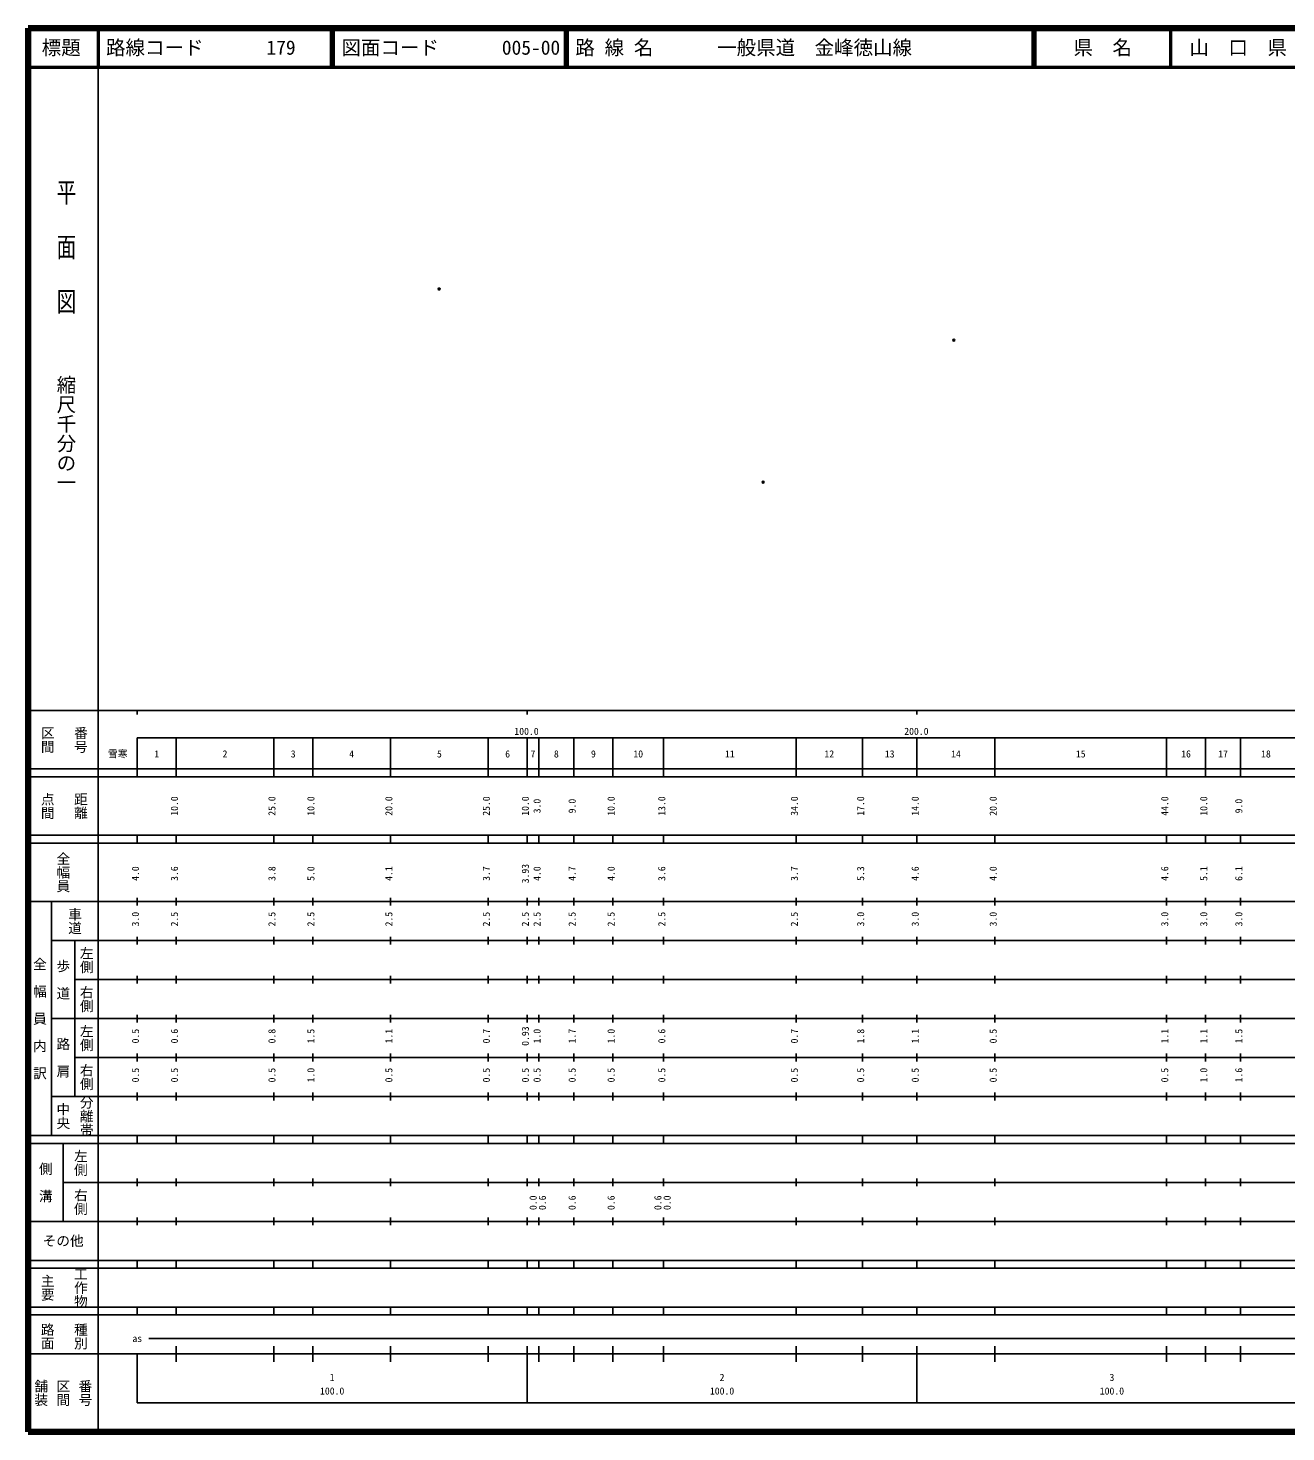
# Model space of a CAD drawing. Units: millimetres on the paper. Extents: x 40 to 680, y 20 to 380.
# Drawn here: x 40 to 362.6, y 20 to 380 of the extents above; entities that cross this region are included whole.
import ezdxf
from ezdxf.enums import TextEntityAlignment as Align

# ---------------------------------------------------------------- set-up
doc = ezdxf.new("R2010")
doc.units = ezdxf.units.MM
doc.header["$PDMODE"] = 32
doc.header["$PDSIZE"] = 0.5
doc.layers.add('M-OTRS', color=6, linetype='Continuous')
doc.layers.add('M-TTL-TXT', color=7, linetype='Continuous')
for name, color, linetype, lineweight in [('M-TTL', 2, 'Continuous', 140), ('M-TTL-BAND', 7, 'Continuous', 25), ('M-TTL-LINE', 7, 'Continuous', 50)]:
    doc.layers.add(name, color=color, linetype=linetype, lineweight=lineweight)
doc.styles.add('@ＭＳ ゴシック', font='')
doc.styles.add('ＭＳ ゴシック', font='')
doc.styles.get('@ＭＳ ゴシック').set_extended_font_data('@MS Gothic')
doc.styles.get('ＭＳ ゴシック').set_extended_font_data('MS Gothic')

msp = doc.modelspace()

# ---------------------------------------------------------------- linework, layer by layer
at = {"layer": 'M-OTRS'}
for p in [(145.416, 313.088), (277.421, 299.966), (228.513, 263.538)]:
    msp.add_point(p, dxfattribs=at)
at = {"layer": 'M-TTL'}
for p, q in [((40, 380), (40, 20)), ((680, 380), (40, 380)), ((40, 20), (680, 20))]:
    msp.add_line(p, q, dxfattribs=at)
at = {"layer": 'M-TTL-BAND'}
for p, q in [((58, 370), (58, 20)), ((40, 205), (579, 205)), ((68, 205), (68, 204)), ((168, 205), (168, 204)), ((268, 205), (268, 204)), ((68, 198), (579, 198)), ((68, 198), (68, 188)), ((78, 188), (78, 198)), ((103, 188), (103, 198)), ((113, 188), (113, 198)), ((133, 188), (133, 198)), ((158, 188), (158, 198)), ((168, 188), (168, 198)), ((171, 188), (171, 198)), ((180, 188), (180, 198)), ((190, 188), (190, 198)), ((203, 188), (203, 198)), ((237, 188), (237, 198)), ((254, 188), (254, 198)), ((268, 188), (268, 198)), ((288, 188), (288, 198)), ((332, 188), (332, 198)), ((342, 188), (342, 198)), ((351, 188), (351, 198)), ((40, 190), (579, 190)), ((40, 188), (579, 188)), ((40, 173), (579, 173)), ((68, 171), (68, 173)), ((78, 171), (78, 173)), ((103, 171), (103, 173)), ((113, 171), (113, 173)), ((133, 171), (133, 173)), ((158, 171), (158, 173)), ((168, 171), (168, 173)), ((171, 171), (171, 173)), ((180, 171), (180, 173)), ((190, 171), (190, 173)), ((203, 171), (203, 173)), ((237, 171), (237, 173)), ((254, 171), (254, 173)), ((268, 171), (268, 173)), ((288, 171), (288, 173)), ((332, 171), (332, 173)), ((342, 171), (342, 173)), ((351, 171), (351, 173)), ((40, 171), (579, 171)), ((40, 156), (579, 156)), ((46, 96), (46, 156)), ((68, 155), (68, 157)), ((78, 155), (78, 157)), ((103, 155), (103, 157)), ((113, 155), (113, 157)), ((133, 155), (133, 157)), ((158, 155), (158, 157)), ((168, 155), (168, 157)), ((171, 155), (171, 157)), ((180, 155), (180, 157)), ((190, 155), (190, 157)), ((203, 155), (203, 157)), ((237, 155), (237, 157)), ((254, 155), (254, 157)), ((268, 155), (268, 157)), ((288, 155), (288, 157)), ((332, 155), (332, 157)), ((342, 155), (342, 157)), ((351, 155), (351, 157)), ((46, 146), (579, 146)), ((52, 146), (52, 106)), ((68, 145), (68, 147)), ((78, 145), (78, 147)), ((103, 145), (103, 147)), ((113, 145), (113, 147)), ((133, 145), (133, 147)), ((158, 145), (158, 147)), ((168, 145), (168, 147)), ((171, 145), (171, 147)), ((180, 145), (180, 147)), ((190, 145), (190, 147)), ((203, 145), (203, 147)), ((237, 145), (237, 147)), ((254, 145), (254, 147)), ((268, 145), (268, 147)), ((288, 145), (288, 147)), ((332, 145), (332, 147)), ((342, 145), (342, 147)), ((351, 145), (351, 147)), ((68, 135), (68, 137)), ((78, 135), (78, 137)), ((103, 135), (103, 137)), ((113, 135), (113, 137)), ((133, 135), (133, 137)), ((158, 135), (158, 137)), ((168, 135), (168, 137)), ((171, 135), (171, 137)), ((180, 135), (180, 137)), ((190, 135), (190, 137)), ((203, 135), (203, 137)), ((237, 135), (237, 137)), ((254, 135), (254, 137)), ((268, 135), (268, 137)), ((288, 135), (288, 137)), ((332, 135), (332, 137)), ((342, 135), (342, 137)), ((351, 135), (351, 137)), ((52, 136), (579, 136)), ((46, 126), (579, 126)), ((68, 125), (68, 127)), ((78, 125), (78, 127)), ((103, 125), (103, 127)), ((113, 125), (113, 127)), ((133, 125), (133, 127)), ((158, 125), (158, 127)), ((168, 125), (168, 127)), ((171, 125), (171, 127)), ((180, 125), (180, 127)), ((190, 125), (190, 127)), ((203, 125), (203, 127)), ((237, 125), (237, 127)), ((254, 125), (254, 127)), ((268, 125), (268, 127)), ((288, 125), (288, 127)), ((332, 125), (332, 127)), ((342, 125), (342, 127)), ((351, 125), (351, 127)), ((52, 116), (579, 116)), ((68, 115), (68, 117)), ((78, 115), (78, 117)), ((103, 115), (103, 117)), ((113, 115), (113, 117)), ((133, 115), (133, 117)), ((158, 115), (158, 117)), ((168, 115), (168, 117)), ((171, 115), (171, 117)), ((180, 115), (180, 117)), ((190, 115), (190, 117)), ((203, 115), (203, 117)), ((237, 115), (237, 117)), ((254, 115), (254, 117)), ((268, 115), (268, 117)), ((288, 115), (288, 117)), ((332, 115), (332, 117)), ((342, 115), (342, 117)), ((351, 115), (351, 117)), ((46, 106), (579, 106)), ((68, 105), (68, 107)), ((78, 105), (78, 107)), ((103, 105), (103, 107)), ((113, 105), (113, 107)), ((133, 105), (133, 107)), ((158, 105), (158, 107)), ((168, 105), (168, 107)), ((171, 105), (171, 107)), ((180, 105), (180, 107)), ((190, 105), (190, 107)), ((203, 105), (203, 107)), ((237, 105), (237, 107)), ((254, 105), (254, 107)), ((268, 105), (268, 107)), ((288, 105), (288, 107)), ((332, 105), (332, 107)), ((342, 105), (342, 107)), ((351, 105), (351, 107)), ((40, 96), (579, 96)), ((40, 94), (579, 94)), ((49, 94), (49, 74)), ((68, 94), (68, 96)), ((78, 94), (78, 96)), ((103, 94), (103, 96)), ((113, 94), (113, 96)), ((133, 94), (133, 96)), ((158, 94), (158, 96)), ((168, 94), (168, 96)), ((171, 94), (171, 96)), ((180, 94), (180, 96)), ((190, 94), (190, 96)), ((203, 94), (203, 96)), ((237, 94), (237, 96)), ((254, 94), (254, 96)), ((268, 94), (268, 96)), ((288, 94), (288, 96)), ((332, 94), (332, 96)), ((342, 94), (342, 96)), ((351, 94), (351, 96)), ((49, 84), (579, 84)), ((68, 83), (68, 85)), ((78, 83), (78, 85)), ((103, 83), (103, 85)), ((113, 83), (113, 85)), ((133, 83), (133, 85)), ((158, 83), (158, 85)), ((168, 83), (168, 85)), ((171, 83), (171, 85)), ((180, 83), (180, 85)), ((190, 83), (190, 85)), ((203, 83), (203, 85)), ((237, 83), (237, 85)), ((254, 83), (254, 85)), ((268, 83), (268, 85)), ((288, 83), (288, 85)), ((332, 83), (332, 85)), ((342, 83), (342, 85)), ((351, 83), (351, 85)), ((40, 74), (579, 74)), ((68, 73), (68, 75)), ((78, 73), (78, 75)), ((103, 73), (103, 75)), ((113, 73), (113, 75)), ((133, 73), (133, 75)), ((158, 73), (158, 75)), ((168, 73), (168, 75)), ((171, 73), (171, 75)), ((180, 73), (180, 75)), ((190, 73), (190, 75)), ((203, 73), (203, 75)), ((237, 73), (237, 75)), ((254, 73), (254, 75)), ((268, 73), (268, 75)), ((288, 73), (288, 75)), ((332, 73), (332, 75)), ((342, 73), (342, 75)), ((351, 73), (351, 75)), ((40, 64), (579, 64)), ((40, 62), (579, 62)), ((68, 62), (68, 64)), ((78, 62), (78, 64)), ((103, 62), (103, 64)), ((113, 62), (113, 64)), ((133, 62), (133, 64)), ((158, 62), (158, 64)), ((168, 62), (168, 64)), ((171, 62), (171, 64)), ((180, 62), (180, 64)), ((190, 62), (190, 64)), ((203, 62), (203, 64)), ((237, 62), (237, 64)), ((254, 62), (254, 64)), ((268, 62), (268, 64)), ((288, 62), (288, 64)), ((332, 62), (332, 64)), ((342, 62), (342, 64)), ((351, 62), (351, 64)), ((40, 52), (579, 52)), ((68, 50), (68, 52)), ((78, 50), (78, 52)), ((103, 50), (103, 52)), ((113, 50), (113, 52)), ((133, 50), (133, 52)), ((158, 50), (158, 52)), ((168, 50), (168, 52)), ((171, 50), (171, 52)), ((180, 50), (180, 52)), ((190, 50), (190, 52)), ((203, 50), (203, 52)), ((237, 50), (237, 52)), ((254, 50), (254, 52)), ((268, 50), (268, 52)), ((288, 50), (288, 52)), ((332, 50), (332, 52)), ((342, 50), (342, 52)), ((351, 50), (351, 52)), ((40, 50), (579, 50)), ((71, 44), (565, 44)), ((40, 40), (579, 40)), ((68, 40), (68, 27.5)), ((78, 38), (78, 42)), ((103, 38), (103, 42)), ((113, 38), (113, 42)), ((133, 38), (133, 42)), ((158, 38), (158, 42)), ((168, 27.5), (168, 42)), ((171, 38), (171, 42)), ((180, 38), (180, 42)), ((190, 38), (190, 42)), ((203, 38), (203, 42)), ((237, 38), (237, 42)), ((254, 38), (254, 42)), ((268, 27.5), (268, 42)), ((288, 38), (288, 42)), ((332, 38), (332, 42)), ((342, 38), (342, 42)), ((351, 38), (351, 42)), ((68, 27.5), (579, 27.5))]:
    msp.add_line(p, q, dxfattribs=at)
at = {"layer": 'M-TTL-LINE'}
for p, q in [((58, 380), (58, 370)), ((117.75, 380), (117.75, 370)), ((118.25, 380), (118.25, 370)), ((177.75, 380), (177.75, 370)), ((178.25, 380), (178.25, 370)), ((297.75, 380), (297.75, 370)), ((298.25, 380), (298.25, 370)), ((333, 380), (333, 370)), ((40, 370), (680, 370))]:
    msp.add_line(p, q, dxfattribs=at)

# ---------------------------------------------------------------- texts
at = {"layer": 'M-TTL-BAND', "style": '@ＭＳ ゴシック', "width": 1.4}
msp.add_text('平  面  図', height=3.666, rotation=270, dxfattribs=at).set_placement((49.777, 306.475), align=Align.MIDDLE_RIGHT)
at = {"layer": 'M-TTL-BAND', "style": '@ＭＳ ゴシック'}
msp.add_text('縮尺千分の一', height=3.666, rotation=270, dxfattribs=at).set_placement((49.777, 261.03), align=Align.MIDDLE_RIGHT)
for s, p in [('区間', (45, 197.5)), ('番号', (53.5, 197.5)), ('点間', (45, 180.5)), ('距離', (53.5, 180.5)), ('全幅員', (49, 163.5)), ('車道', (52, 151)), ('左側', (55, 141)), ('全\u3000幅\u3000員\u3000内\u3000訳', (43, 126)), ('歩\u3000道', (49, 136)), ('右側', (55, 131)), ('左側', (55, 121)), ('路\u3000肩', (49, 116)), ('右側', (55, 111)), ('分離帯', (55, 101)), ('中央', (49, 101)), ('左側', (53.5, 89)), ('側\u3000溝', (44.5, 84)), ('右側', (53.5, 79)), ('工作物', (53.5, 57)), ('主要', (45, 57)), ('路面', (45, 44.5)), ('種別', (53.5, 44.5)), ('舗装', (43.333, 30)), ('区間', (49, 30)), ('番号', (54.667, 30))]:
    msp.add_text(s, height=2.566, rotation=270, dxfattribs=at).set_placement(p, align=Align.MIDDLE_CENTER)
at = {"layer": 'M-TTL-BAND', "style": 'ＭＳ ゴシック'}
for s, p in [('100.0', (167.844, 198.195)), ('200.0', (267.844, 198.195)), ('雪寒', (63.017, 192.405)), ('1', (73, 192.405)), ('2', (90.5, 192.405)), ('3', (108, 192.405)), ('4', (123, 192.405)), ('5', (145.5, 192.405)), ('6', (163, 192.405)), ('7', (169.5, 192.405)), ('8', (175.5, 192.405)), ('9', (185, 192.405)), ('10', (196.5, 192.405)), ('11', (220, 192.405)), ('12', (245.5, 192.405)), ('13', (261, 192.405)), ('14', (278, 192.405)), ('15', (310, 192.405)), ('16', (337, 192.405)), ('17', (346.5, 192.405)), ('18', (357.5, 192.405)), ('as', (68, 42.5)), ('1', (118, 32.523)), ('2', (218, 32.523)), ('3', (318, 32.523)), ('100.0', (118, 29.033)), ('100.0', (218, 29.033)), ('100.0', (318, 29.033))]:
    msp.add_text(s, height=1.833, dxfattribs=at).set_placement(p, align=Align.BOTTOM_CENTER)
for s, p in [('10.0', (79, 180.5)), ('25.0', (104, 180.5)), ('10.0', (114, 180.5)), ('20.0', (134, 180.5)), ('25.0', (159, 180.5)), ('10.0', (169, 180.5)), ('3.0', (172, 180.5)), ('9.0', (181, 180.5)), ('10.0', (191, 180.5)), ('13.0', (204, 180.5)), ('34.0', (238, 180.5)), ('17.0', (255, 180.5)), ('14.0', (269, 180.5)), ('20.0', (289, 180.5)), ('44.0', (333, 180.5)), ('10.0', (343, 180.5)), ('9.0', (352, 180.5)), ('4.0', (69, 163.174)), ('3.6', (79, 163.174)), ('3.8', (104, 163.174)), ('5.0', (114, 163.174)), ('4.1', (134, 163.174)), ('3.7', (159, 163.174)), ('3.93', (169, 163.174)), ('4.0', (172, 163.174)), ('4.7', (181, 163.174)), ('4.0', (191, 163.174)), ('3.6', (204, 163.174)), ('3.7', (238, 163.174)), ('5.3', (255, 163.174)), ('4.6', (269, 163.174)), ('4.0', (289, 163.174)), ('4.6', (333, 163.174)), ('5.1', (343, 163.174)), ('6.1', (352, 163.174)), ('3.0', (69, 151.5)), ('2.5', (79, 151.5)), ('2.5', (104, 151.5)), ('2.5', (114, 151.5)), ('2.5', (134, 151.5)), ('2.5', (159, 151.5)), ('2.5', (169, 151.5)), ('2.5', (172, 151.5)), ('2.5', (181, 151.5)), ('2.5', (191, 151.5)), ('2.5', (204, 151.5)), ('2.5', (238, 151.5)), ('3.0', (255, 151.5)), ('3.0', (269, 151.5)), ('3.0', (289, 151.5)), ('3.0', (333, 151.5)), ('3.0', (343, 151.5)), ('3.0', (352, 151.5)), ('0.5', (69, 121.5)), ('0.6', (79, 121.5)), ('0.8', (104, 121.5)), ('1.5', (114, 121.5)), ('1.1', (134, 121.5)), ('0.7', (159, 121.5)), ('0.93', (169, 121.5)), ('1.0', (172, 121.5)), ('1.7', (181, 121.5)), ('1.0', (191, 121.5)), ('0.6', (204, 121.5)), ('0.7', (238, 121.5)), ('1.8', (255, 121.5)), ('1.1', (269, 121.5)), ('0.5', (289, 121.5)), ('1.1', (333, 121.5)), ('1.1', (343, 121.5)), ('1.5', (352, 121.5)), ('0.5', (69, 111.5)), ('0.5', (79, 111.5)), ('0.5', (104, 111.5)), ('1.0', (114, 111.5)), ('0.5', (134, 111.5)), ('0.5', (159, 111.5)), ('0.5', (169, 111.5)), ('0.5', (172, 111.5)), ('0.5', (181, 111.5)), ('0.5', (191, 111.5)), ('0.5', (204, 111.5)), ('0.5', (238, 111.5)), ('0.5', (255, 111.5)), ('0.5', (269, 111.5)), ('0.5', (289, 111.5)), ('0.5', (333, 111.5)), ('1.0', (343, 111.5)), ('1.6', (352, 111.5)), ('0.0', (171, 78.764)), ('0.6', (173.37, 78.764)), ('0.6', (181, 78.764)), ('0.6', (191, 78.764)), ('0.6', (203, 78.764)), ('0.0', (205.37, 78.764))]:
    msp.add_text(s, height=1.833, rotation=90, dxfattribs=at).set_placement(p, align=Align.BOTTOM_CENTER)
msp.add_text('その他', height=2.566, dxfattribs=at).set_placement((49, 69), align=Align.MIDDLE_CENTER)
at = {"layer": 'M-TTL-TXT', "style": 'ＭＳ ゴシック'}
for s, p in [('標題', (48.5, 375)), ('県\u3000名', (315.625, 375)), ('山\u3000口\u3000県', (350.375, 375))]:
    msp.add_text(s, height=3.666, dxfattribs=at).set_placement(p, align=Align.MIDDLE_CENTER)
for s, p in [('路線コード', (60, 375)), ('179', (101.142, 375)), ('図面コード', (120.38, 375)), ('005-00', (161.521, 375)), ('路 線 名', (180.38, 375)), ('一般県道\u3000金峰徳山線', (216.734, 375))]:
    msp.add_text(s, height=3.666, dxfattribs=at).set_placement(p, align=Align.MIDDLE_LEFT)

doc.saveas('drawing.dxf')
